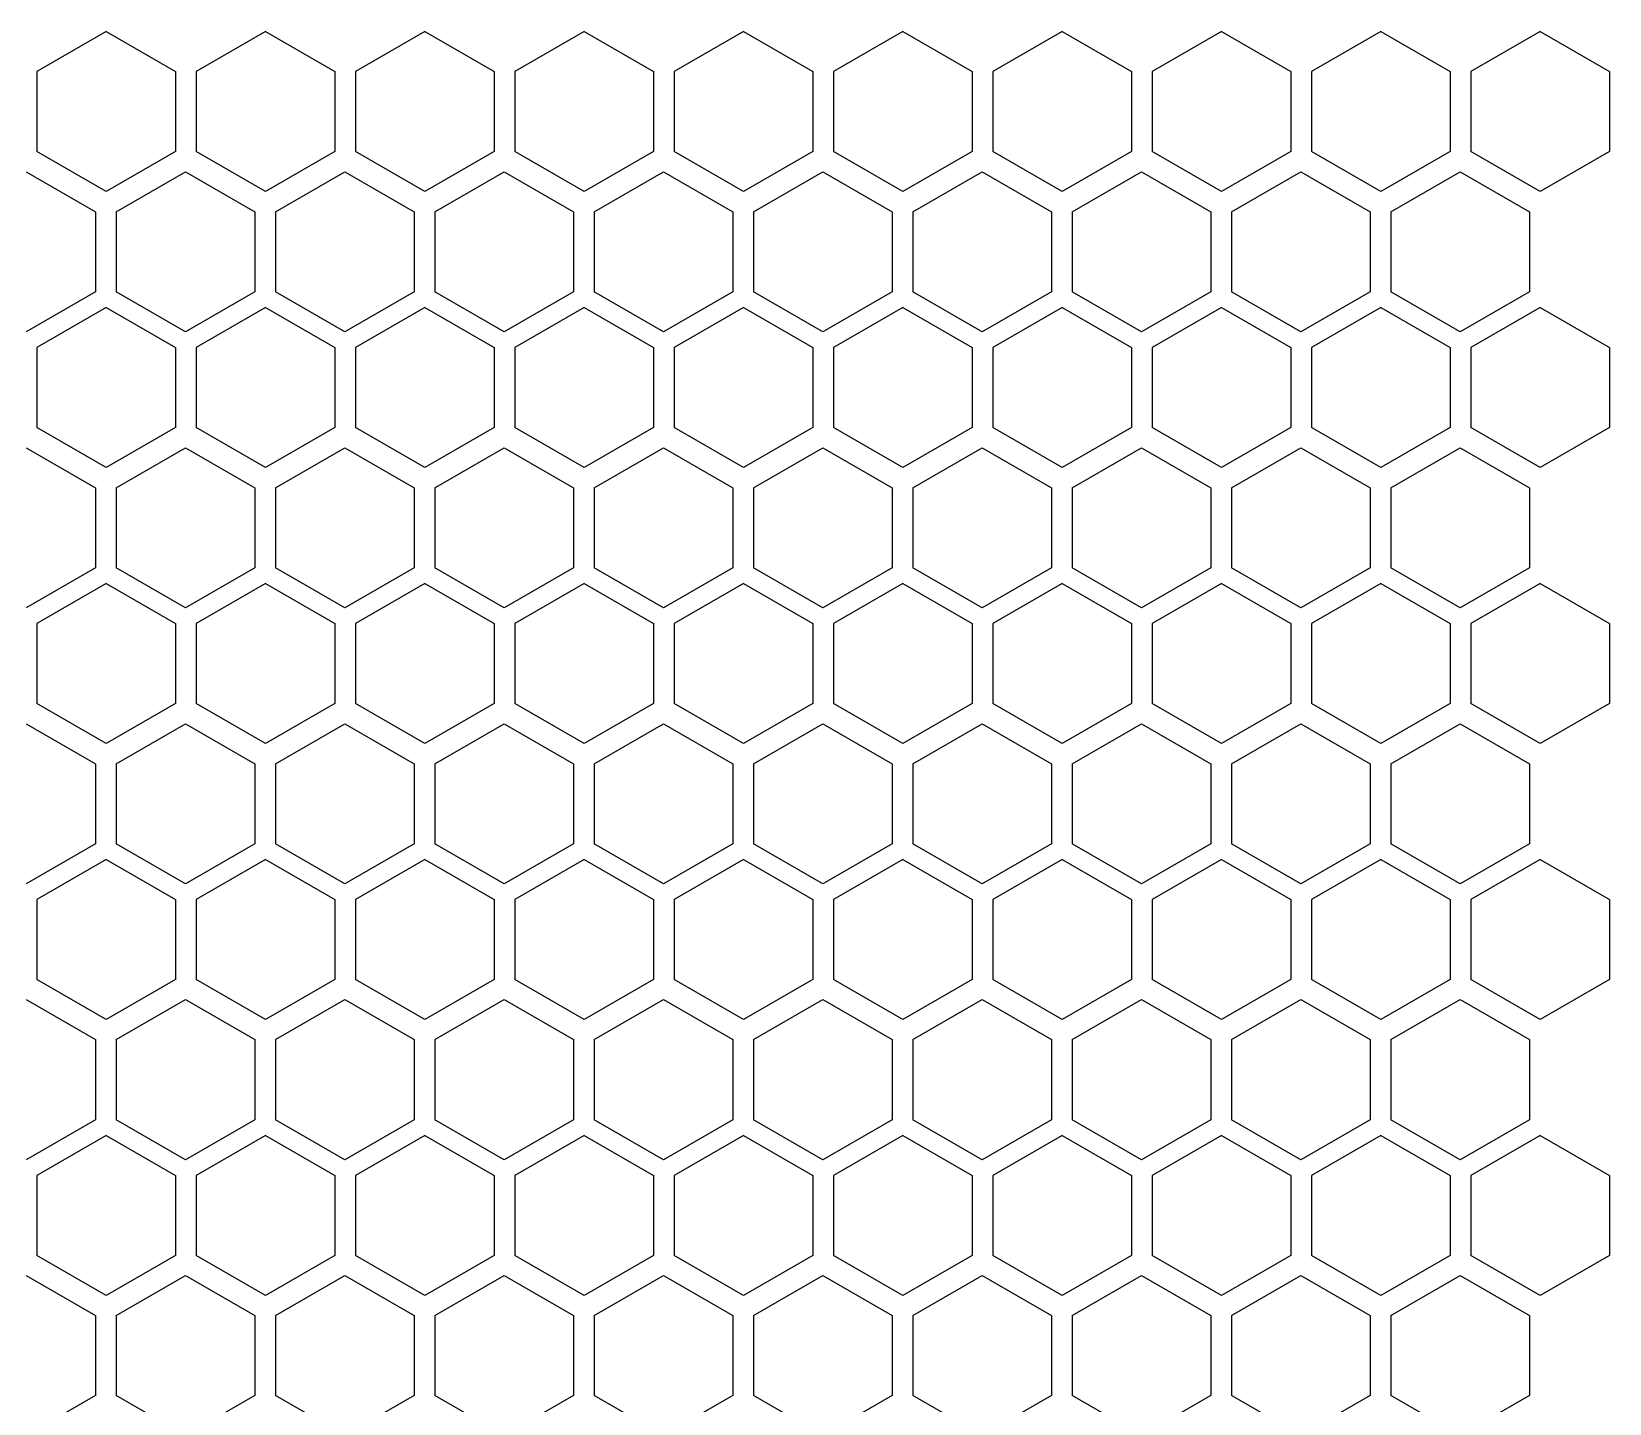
# Model space of a CAD drawing. Header units: millimetres. Extents: x 55614 to 110757, y -66981 to -47484.
# Drawn here: x 63545.5 to 63636.6, y -50290.4 to -50211.2 of the extents above; entities that cross this region are included whole.
import ezdxf

# ---------------------------------------------------------------- set-up
doc = ezdxf.new("R2010")
doc.units = ezdxf.units.MM
doc.layers.add('4215-0412-2_0', color=7, linetype='Continuous')
doc.layers.add('THICK', color=7, linetype='Continuous', lineweight=0)

# ---------------------------------------------------------------- blocks, each defined once
blk = doc.blocks.new('2-1725')
at = {"layer": '4215-0412-2_0', "color": 7, "linetype": 'Continuous'}
for p, q in [((-17536.977, -71637.266), (-17540.978, -71639.576)), ((-17536.977, -71637.266), (-17532.976, -71639.576)), ((-17527.777, -71637.266), (-17531.778, -71639.576)), ((-17527.777, -71637.266), (-17523.776, -71639.576)), ((-17518.577, -71637.266), (-17522.578, -71639.576)), ((-17518.577, -71637.266), (-17514.576, -71639.576)), ((-17509.377, -71637.266), (-17513.378, -71639.576)), ((-17509.377, -71637.266), (-17505.376, -71639.576)), ((-17500.177, -71637.266), (-17504.178, -71639.576)), ((-17500.177, -71637.266), (-17496.176, -71639.576)), ((-17490.977, -71637.266), (-17494.978, -71639.576)), ((-17490.977, -71637.266), (-17486.976, -71639.576)), ((-17481.777, -71637.266), (-17485.778, -71639.576)), ((-17481.777, -71637.266), (-17477.776, -71639.576)), ((-17472.577, -71637.266), (-17476.578, -71639.576)), ((-17472.577, -71637.266), (-17468.576, -71639.576)), ((-17463.377, -71637.266), (-17467.378, -71639.576)), ((-17463.377, -71637.266), (-17459.376, -71639.576)), ((-17454.177, -71637.266), (-17458.178, -71639.576)), ((-17454.177, -71637.266), (-17450.176, -71639.576)), ((-17540.978, -71639.576), (-17540.978, -71644.196)), ((-17532.976, -71639.576), (-17532.976, -71644.196)), ((-17531.778, -71639.576), (-17531.778, -71644.196)), ((-17523.776, -71639.576), (-17523.776, -71644.196)), ((-17522.578, -71639.576), (-17522.578, -71644.196)), ((-17514.576, -71639.576), (-17514.576, -71644.196)), ((-17513.378, -71639.576), (-17513.378, -71644.196)), ((-17505.376, -71639.576), (-17505.376, -71644.196)), ((-17504.178, -71639.576), (-17504.178, -71644.196)), ((-17496.176, -71639.576), (-17496.176, -71644.196)), ((-17494.978, -71639.576), (-17494.978, -71644.196)), ((-17486.976, -71639.576), (-17486.976, -71644.196)), ((-17485.778, -71639.576), (-17485.778, -71644.196)), ((-17477.776, -71639.576), (-17477.776, -71644.196)), ((-17476.578, -71639.576), (-17476.578, -71644.196)), ((-17468.576, -71639.576), (-17468.576, -71644.196)), ((-17467.378, -71639.576), (-17467.378, -71644.196)), ((-17459.376, -71639.576), (-17459.376, -71644.196)), ((-17458.178, -71639.576), (-17458.178, -71644.196)), ((-17450.176, -71639.576), (-17450.176, -71644.196)), ((-17536.977, -71646.506), (-17540.978, -71644.196)), ((-17532.976, -71644.196), (-17536.977, -71646.506)), ((-17527.777, -71646.506), (-17531.778, -71644.196)), ((-17523.776, -71644.196), (-17527.777, -71646.506)), ((-17518.577, -71646.506), (-17522.578, -71644.196)), ((-17514.576, -71644.196), (-17518.577, -71646.506)), ((-17509.377, -71646.506), (-17513.378, -71644.196)), ((-17505.376, -71644.196), (-17509.377, -71646.506)), ((-17500.177, -71646.506), (-17504.178, -71644.196)), ((-17496.176, -71644.196), (-17500.177, -71646.506)), ((-17490.977, -71646.506), (-17494.978, -71644.196)), ((-17486.976, -71644.196), (-17490.977, -71646.506)), ((-17481.777, -71646.506), (-17485.778, -71644.196)), ((-17477.776, -71644.196), (-17481.777, -71646.506)), ((-17472.577, -71646.506), (-17476.578, -71644.196)), ((-17468.576, -71644.196), (-17472.577, -71646.506)), ((-17463.377, -71646.506), (-17467.378, -71644.196)), ((-17459.376, -71644.196), (-17463.377, -71646.506)), ((-17454.177, -71646.506), (-17458.178, -71644.196)), ((-17450.176, -71644.196), (-17454.177, -71646.506)), ((-17541.596, -71645.361), (-17537.595, -71647.671)), ((-17536.397, -71647.671), (-17532.396, -71645.361)), ((-17532.396, -71645.361), (-17528.395, -71647.671)), ((-17527.197, -71647.671), (-17523.196, -71645.361)), ((-17523.196, -71645.361), (-17519.195, -71647.671)), ((-17517.997, -71647.671), (-17513.996, -71645.361)), ((-17513.996, -71645.361), (-17509.995, -71647.671)), ((-17508.797, -71647.671), (-17504.796, -71645.361)), ((-17504.796, -71645.361), (-17500.795, -71647.671)), ((-17499.597, -71647.671), (-17495.596, -71645.361)), ((-17495.596, -71645.361), (-17491.595, -71647.671)), ((-17490.397, -71647.671), (-17486.396, -71645.361)), ((-17486.396, -71645.361), (-17482.395, -71647.671)), ((-17481.197, -71647.671), (-17477.196, -71645.361)), ((-17477.196, -71645.361), (-17473.195, -71647.671)), ((-17471.997, -71647.671), (-17467.996, -71645.361)), ((-17467.996, -71645.361), (-17463.995, -71647.671)), ((-17462.797, -71647.671), (-17458.796, -71645.361)), ((-17458.796, -71645.361), (-17454.795, -71647.671)), ((-17537.595, -71647.671), (-17537.595, -71652.291)), ((-17536.397, -71647.671), (-17536.397, -71652.291)), ((-17528.395, -71647.671), (-17528.395, -71652.291)), ((-17527.197, -71647.671), (-17527.197, -71652.291)), ((-17519.195, -71647.671), (-17519.195, -71652.291)), ((-17517.997, -71647.671), (-17517.997, -71652.291)), ((-17509.995, -71647.671), (-17509.995, -71652.291)), ((-17508.797, -71647.671), (-17508.797, -71652.291)), ((-17500.795, -71647.671), (-17500.795, -71652.291)), ((-17499.597, -71647.671), (-17499.597, -71652.291)), ((-17491.595, -71647.671), (-17491.595, -71652.291)), ((-17490.397, -71647.671), (-17490.397, -71652.291)), ((-17482.395, -71647.671), (-17482.395, -71652.291)), ((-17481.197, -71647.671), (-17481.197, -71652.291)), ((-17473.195, -71647.671), (-17473.195, -71652.291)), ((-17471.997, -71647.671), (-17471.997, -71652.291)), ((-17463.995, -71647.671), (-17463.995, -71652.291)), ((-17462.797, -71647.671), (-17462.797, -71652.291)), ((-17454.795, -71647.671), (-17454.795, -71652.291)), ((-17537.595, -71652.291), (-17541.596, -71654.601)), ((-17532.396, -71654.601), (-17536.397, -71652.291)), ((-17528.395, -71652.291), (-17532.396, -71654.601)), ((-17523.196, -71654.601), (-17527.197, -71652.291)), ((-17519.195, -71652.291), (-17523.196, -71654.601)), ((-17513.996, -71654.601), (-17517.997, -71652.291)), ((-17509.995, -71652.291), (-17513.996, -71654.601)), ((-17504.796, -71654.601), (-17508.797, -71652.291)), ((-17500.795, -71652.291), (-17504.796, -71654.601)), ((-17495.596, -71654.601), (-17499.597, -71652.291)), ((-17491.595, -71652.291), (-17495.596, -71654.601)), ((-17486.396, -71654.601), (-17490.397, -71652.291)), ((-17482.395, -71652.291), (-17486.396, -71654.601)), ((-17477.196, -71654.601), (-17481.197, -71652.291)), ((-17473.195, -71652.291), (-17477.196, -71654.601)), ((-17467.996, -71654.601), (-17471.997, -71652.291)), ((-17463.995, -71652.291), (-17467.996, -71654.601)), ((-17458.796, -71654.601), (-17462.797, -71652.291)), ((-17454.795, -71652.291), (-17458.796, -71654.601)), ((-17536.977, -71653.196), (-17540.978, -71655.506)), ((-17536.977, -71653.196), (-17532.976, -71655.506)), ((-17527.777, -71653.196), (-17531.778, -71655.506)), ((-17527.777, -71653.196), (-17523.776, -71655.506)), ((-17518.577, -71653.196), (-17522.578, -71655.506)), ((-17518.577, -71653.196), (-17514.576, -71655.506)), ((-17509.377, -71653.196), (-17513.378, -71655.506)), ((-17509.377, -71653.196), (-17505.376, -71655.506)), ((-17500.177, -71653.196), (-17504.178, -71655.506)), ((-17500.177, -71653.196), (-17496.176, -71655.506)), ((-17490.977, -71653.196), (-17494.978, -71655.506)), ((-17490.977, -71653.196), (-17486.976, -71655.506)), ((-17481.777, -71653.196), (-17485.778, -71655.506)), ((-17481.777, -71653.196), (-17477.776, -71655.506)), ((-17472.577, -71653.196), (-17476.578, -71655.506)), ((-17472.577, -71653.196), (-17468.576, -71655.506)), ((-17463.377, -71653.196), (-17467.378, -71655.506)), ((-17463.377, -71653.196), (-17459.376, -71655.506)), ((-17454.177, -71653.196), (-17458.178, -71655.506)), ((-17454.177, -71653.196), (-17450.176, -71655.506)), ((-17540.978, -71655.506), (-17540.978, -71660.126)), ((-17532.976, -71655.506), (-17532.976, -71660.126)), ((-17531.778, -71655.506), (-17531.778, -71660.126)), ((-17523.776, -71655.506), (-17523.776, -71660.126)), ((-17522.578, -71655.506), (-17522.578, -71660.126)), ((-17514.576, -71655.506), (-17514.576, -71660.126)), ((-17513.378, -71655.506), (-17513.378, -71660.126)), ((-17505.376, -71655.506), (-17505.376, -71660.126)), ((-17504.178, -71655.506), (-17504.178, -71660.126)), ((-17496.176, -71655.506), (-17496.176, -71660.126)), ((-17494.978, -71655.506), (-17494.978, -71660.126)), ((-17486.976, -71655.506), (-17486.976, -71660.126)), ((-17485.778, -71655.506), (-17485.778, -71660.126)), ((-17477.776, -71655.506), (-17477.776, -71660.126)), ((-17476.578, -71655.506), (-17476.578, -71660.126)), ((-17468.576, -71655.506), (-17468.576, -71660.126)), ((-17467.378, -71655.506), (-17467.378, -71660.126)), ((-17459.376, -71655.506), (-17459.376, -71660.126)), ((-17458.178, -71655.506), (-17458.178, -71660.126)), ((-17450.176, -71655.506), (-17450.176, -71660.126)), ((-17536.977, -71662.436), (-17540.978, -71660.126)), ((-17532.976, -71660.126), (-17536.977, -71662.436)), ((-17527.777, -71662.436), (-17531.778, -71660.126)), ((-17523.776, -71660.126), (-17527.777, -71662.436)), ((-17518.577, -71662.436), (-17522.578, -71660.126)), ((-17514.576, -71660.126), (-17518.577, -71662.436)), ((-17509.377, -71662.436), (-17513.378, -71660.126)), ((-17505.376, -71660.126), (-17509.377, -71662.436)), ((-17500.177, -71662.436), (-17504.178, -71660.126)), ((-17496.176, -71660.126), (-17500.177, -71662.436)), ((-17490.977, -71662.436), (-17494.978, -71660.126)), ((-17486.976, -71660.126), (-17490.977, -71662.436)), ((-17481.777, -71662.436), (-17485.778, -71660.126)), ((-17477.776, -71660.126), (-17481.777, -71662.436)), ((-17472.577, -71662.436), (-17476.578, -71660.126)), ((-17468.576, -71660.126), (-17472.577, -71662.436)), ((-17463.377, -71662.436), (-17467.378, -71660.126)), ((-17459.376, -71660.126), (-17463.377, -71662.436)), ((-17454.177, -71662.436), (-17458.178, -71660.126)), ((-17450.176, -71660.126), (-17454.177, -71662.436)), ((-17541.596, -71661.291), (-17537.595, -71663.601)), ((-17536.397, -71663.601), (-17532.396, -71661.291)), ((-17532.396, -71661.291), (-17528.395, -71663.601)), ((-17527.197, -71663.601), (-17523.196, -71661.291)), ((-17523.196, -71661.291), (-17519.195, -71663.601)), ((-17517.997, -71663.601), (-17513.996, -71661.291)), ((-17513.996, -71661.291), (-17509.995, -71663.601)), ((-17508.797, -71663.601), (-17504.796, -71661.291)), ((-17504.796, -71661.291), (-17500.795, -71663.601)), ((-17499.597, -71663.601), (-17495.596, -71661.291)), ((-17495.596, -71661.291), (-17491.595, -71663.601)), ((-17490.397, -71663.601), (-17486.396, -71661.291)), ((-17486.396, -71661.291), (-17482.395, -71663.601)), ((-17481.197, -71663.601), (-17477.196, -71661.291)), ((-17477.196, -71661.291), (-17473.195, -71663.601)), ((-17471.997, -71663.601), (-17467.996, -71661.291)), ((-17467.996, -71661.291), (-17463.995, -71663.601)), ((-17462.797, -71663.601), (-17458.796, -71661.291)), ((-17458.796, -71661.291), (-17454.795, -71663.601)), ((-17537.595, -71663.601), (-17537.595, -71668.221)), ((-17536.397, -71663.601), (-17536.397, -71668.221)), ((-17528.395, -71663.601), (-17528.395, -71668.221)), ((-17527.197, -71663.601), (-17527.197, -71668.221)), ((-17519.195, -71663.601), (-17519.195, -71668.221)), ((-17517.997, -71663.601), (-17517.997, -71668.221)), ((-17509.995, -71663.601), (-17509.995, -71668.221)), ((-17508.797, -71663.601), (-17508.797, -71668.221)), ((-17500.795, -71663.601), (-17500.795, -71668.221)), ((-17499.597, -71663.601), (-17499.597, -71668.221)), ((-17491.595, -71663.601), (-17491.595, -71668.221)), ((-17490.397, -71663.601), (-17490.397, -71668.221)), ((-17482.395, -71663.601), (-17482.395, -71668.221)), ((-17481.197, -71663.601), (-17481.197, -71668.221)), ((-17473.195, -71663.601), (-17473.195, -71668.221)), ((-17471.997, -71663.601), (-17471.997, -71668.221)), ((-17463.995, -71663.601), (-17463.995, -71668.221)), ((-17462.797, -71663.601), (-17462.797, -71668.221)), ((-17454.795, -71663.601), (-17454.795, -71668.221)), ((-17537.595, -71668.221), (-17541.596, -71670.531)), ((-17532.396, -71670.531), (-17536.397, -71668.221)), ((-17528.395, -71668.221), (-17532.396, -71670.531)), ((-17523.196, -71670.531), (-17527.197, -71668.221)), ((-17519.195, -71668.221), (-17523.196, -71670.531)), ((-17513.996, -71670.531), (-17517.997, -71668.221)), ((-17509.995, -71668.221), (-17513.996, -71670.531)), ((-17504.796, -71670.531), (-17508.797, -71668.221)), ((-17500.795, -71668.221), (-17504.796, -71670.531)), ((-17495.596, -71670.531), (-17499.597, -71668.221)), ((-17491.595, -71668.221), (-17495.596, -71670.531)), ((-17486.396, -71670.531), (-17490.397, -71668.221)), ((-17482.395, -71668.221), (-17486.396, -71670.531)), ((-17477.196, -71670.531), (-17481.197, -71668.221)), ((-17473.195, -71668.221), (-17477.196, -71670.531)), ((-17467.996, -71670.531), (-17471.997, -71668.221)), ((-17463.995, -71668.221), (-17467.996, -71670.531)), ((-17458.796, -71670.531), (-17462.797, -71668.221)), ((-17454.795, -71668.221), (-17458.796, -71670.531)), ((-17536.977, -71669.126), (-17540.978, -71671.436)), ((-17536.977, -71669.126), (-17532.976, -71671.436)), ((-17527.777, -71669.126), (-17531.778, -71671.436)), ((-17527.777, -71669.126), (-17523.776, -71671.436)), ((-17518.577, -71669.126), (-17522.578, -71671.436)), ((-17518.577, -71669.126), (-17514.576, -71671.436)), ((-17509.377, -71669.126), (-17513.378, -71671.436)), ((-17509.377, -71669.126), (-17505.376, -71671.436)), ((-17500.177, -71669.126), (-17504.178, -71671.436)), ((-17500.177, -71669.126), (-17496.176, -71671.436)), ((-17490.977, -71669.126), (-17494.978, -71671.436)), ((-17490.977, -71669.126), (-17486.976, -71671.436)), ((-17481.777, -71669.126), (-17485.778, -71671.436)), ((-17481.777, -71669.126), (-17477.776, -71671.436)), ((-17472.577, -71669.126), (-17476.578, -71671.436)), ((-17472.577, -71669.126), (-17468.576, -71671.436)), ((-17463.377, -71669.126), (-17467.378, -71671.436)), ((-17463.377, -71669.126), (-17459.376, -71671.436)), ((-17454.177, -71669.126), (-17458.178, -71671.436)), ((-17454.177, -71669.126), (-17450.176, -71671.436)), ((-17540.978, -71671.436), (-17540.978, -71676.056)), ((-17532.976, -71671.436), (-17532.976, -71676.056)), ((-17531.778, -71671.436), (-17531.778, -71676.056)), ((-17523.776, -71671.436), (-17523.776, -71676.056)), ((-17522.578, -71671.436), (-17522.578, -71676.056)), ((-17514.576, -71671.436), (-17514.576, -71676.056)), ((-17513.378, -71671.436), (-17513.378, -71676.056)), ((-17505.376, -71671.436), (-17505.376, -71676.056)), ((-17504.178, -71671.436), (-17504.178, -71676.056)), ((-17496.176, -71671.436), (-17496.176, -71676.056)), ((-17494.978, -71671.436), (-17494.978, -71676.056)), ((-17486.976, -71671.436), (-17486.976, -71676.056)), ((-17485.778, -71671.436), (-17485.778, -71676.056)), ((-17477.776, -71671.436), (-17477.776, -71676.056)), ((-17476.578, -71671.436), (-17476.578, -71676.056)), ((-17468.576, -71671.436), (-17468.576, -71676.056)), ((-17467.378, -71671.436), (-17467.378, -71676.056)), ((-17459.376, -71671.436), (-17459.376, -71676.056)), ((-17458.178, -71671.436), (-17458.178, -71676.056)), ((-17450.176, -71671.436), (-17450.176, -71676.056)), ((-17536.977, -71678.366), (-17540.978, -71676.056)), ((-17532.976, -71676.056), (-17536.977, -71678.366)), ((-17527.777, -71678.366), (-17531.778, -71676.056)), ((-17523.776, -71676.056), (-17527.777, -71678.366)), ((-17518.577, -71678.366), (-17522.578, -71676.056)), ((-17514.576, -71676.056), (-17518.577, -71678.366)), ((-17509.377, -71678.366), (-17513.378, -71676.056)), ((-17505.376, -71676.056), (-17509.377, -71678.366)), ((-17500.177, -71678.366), (-17504.178, -71676.056)), ((-17496.176, -71676.056), (-17500.177, -71678.366)), ((-17490.977, -71678.366), (-17494.978, -71676.056)), ((-17486.976, -71676.056), (-17490.977, -71678.366)), ((-17481.777, -71678.366), (-17485.778, -71676.056)), ((-17477.776, -71676.056), (-17481.777, -71678.366)), ((-17472.577, -71678.366), (-17476.578, -71676.056)), ((-17468.576, -71676.056), (-17472.577, -71678.366)), ((-17463.377, -71678.366), (-17467.378, -71676.056)), ((-17459.376, -71676.056), (-17463.377, -71678.366)), ((-17454.177, -71678.366), (-17458.178, -71676.056)), ((-17450.176, -71676.056), (-17454.177, -71678.366)), ((-17541.596, -71677.221), (-17537.595, -71679.531)), ((-17536.397, -71679.531), (-17532.396, -71677.221)), ((-17532.396, -71677.221), (-17528.395, -71679.531)), ((-17527.197, -71679.531), (-17523.196, -71677.221)), ((-17523.196, -71677.221), (-17519.195, -71679.531)), ((-17517.997, -71679.531), (-17513.996, -71677.221)), ((-17513.996, -71677.221), (-17509.995, -71679.531)), ((-17508.797, -71679.531), (-17504.796, -71677.221)), ((-17504.796, -71677.221), (-17500.795, -71679.531)), ((-17499.597, -71679.531), (-17495.596, -71677.221)), ((-17495.596, -71677.221), (-17491.595, -71679.531)), ((-17490.397, -71679.531), (-17486.396, -71677.221)), ((-17486.396, -71677.221), (-17482.395, -71679.531)), ((-17481.197, -71679.531), (-17477.196, -71677.221)), ((-17477.196, -71677.221), (-17473.195, -71679.531)), ((-17471.997, -71679.531), (-17467.996, -71677.221)), ((-17467.996, -71677.221), (-17463.995, -71679.531)), ((-17462.797, -71679.531), (-17458.796, -71677.221)), ((-17458.796, -71677.221), (-17454.795, -71679.531)), ((-17537.595, -71679.531), (-17537.595, -71684.151)), ((-17536.397, -71679.531), (-17536.397, -71684.151)), ((-17528.395, -71679.531), (-17528.395, -71684.151)), ((-17527.197, -71679.531), (-17527.197, -71684.151)), ((-17519.195, -71679.531), (-17519.195, -71684.151)), ((-17517.997, -71679.531), (-17517.997, -71684.151)), ((-17509.995, -71679.531), (-17509.995, -71684.151)), ((-17508.797, -71679.531), (-17508.797, -71684.151)), ((-17500.795, -71679.531), (-17500.795, -71684.151)), ((-17499.597, -71679.531), (-17499.597, -71684.151)), ((-17491.595, -71679.531), (-17491.595, -71684.151)), ((-17490.397, -71679.531), (-17490.397, -71684.151)), ((-17482.395, -71679.531), (-17482.395, -71684.151)), ((-17481.197, -71679.531), (-17481.197, -71684.151)), ((-17473.195, -71679.531), (-17473.195, -71684.151)), ((-17471.997, -71679.531), (-17471.997, -71684.151)), ((-17463.995, -71679.531), (-17463.995, -71684.151)), ((-17462.797, -71679.531), (-17462.797, -71684.151)), ((-17454.795, -71679.531), (-17454.795, -71684.151)), ((-17537.595, -71684.151), (-17541.596, -71686.461)), ((-17532.396, -71686.461), (-17536.397, -71684.151)), ((-17528.395, -71684.151), (-17532.396, -71686.461)), ((-17523.196, -71686.461), (-17527.197, -71684.151)), ((-17519.195, -71684.151), (-17523.196, -71686.461)), ((-17513.996, -71686.461), (-17517.997, -71684.151)), ((-17509.995, -71684.151), (-17513.996, -71686.461)), ((-17504.796, -71686.461), (-17508.797, -71684.151)), ((-17500.795, -71684.151), (-17504.796, -71686.461)), ((-17495.596, -71686.461), (-17499.597, -71684.151)), ((-17491.595, -71684.151), (-17495.596, -71686.461)), ((-17486.396, -71686.461), (-17490.397, -71684.151)), ((-17482.395, -71684.151), (-17486.396, -71686.461)), ((-17477.196, -71686.461), (-17481.197, -71684.151)), ((-17473.195, -71684.151), (-17477.196, -71686.461)), ((-17467.996, -71686.461), (-17471.997, -71684.151)), ((-17463.995, -71684.151), (-17467.996, -71686.461)), ((-17458.796, -71686.461), (-17462.797, -71684.151)), ((-17454.795, -71684.151), (-17458.796, -71686.461)), ((-17536.977, -71685.056), (-17540.978, -71687.366)), ((-17536.977, -71685.056), (-17532.976, -71687.366)), ((-17527.777, -71685.056), (-17531.778, -71687.366)), ((-17527.777, -71685.056), (-17523.776, -71687.366)), ((-17518.577, -71685.056), (-17522.578, -71687.366)), ((-17518.577, -71685.056), (-17514.576, -71687.366)), ((-17509.377, -71685.056), (-17513.378, -71687.366)), ((-17509.377, -71685.056), (-17505.376, -71687.366)), ((-17500.177, -71685.056), (-17504.178, -71687.366)), ((-17500.177, -71685.056), (-17496.176, -71687.366)), ((-17490.977, -71685.056), (-17494.978, -71687.366)), ((-17490.977, -71685.056), (-17486.976, -71687.366)), ((-17481.777, -71685.056), (-17485.778, -71687.366)), ((-17481.777, -71685.056), (-17477.776, -71687.366)), ((-17472.577, -71685.056), (-17476.578, -71687.366)), ((-17472.577, -71685.056), (-17468.576, -71687.366)), ((-17463.377, -71685.056), (-17467.378, -71687.366)), ((-17463.377, -71685.056), (-17459.376, -71687.366)), ((-17454.177, -71685.056), (-17458.178, -71687.366)), ((-17454.177, -71685.056), (-17450.176, -71687.366)), ((-17540.978, -71687.366), (-17540.978, -71691.986)), ((-17532.976, -71687.366), (-17532.976, -71691.986)), ((-17531.778, -71687.366), (-17531.778, -71691.986)), ((-17523.776, -71687.366), (-17523.776, -71691.986)), ((-17522.578, -71687.366), (-17522.578, -71691.986)), ((-17514.576, -71687.366), (-17514.576, -71691.986)), ((-17513.378, -71687.366), (-17513.378, -71691.986)), ((-17505.376, -71687.366), (-17505.376, -71691.986)), ((-17504.178, -71687.366), (-17504.178, -71691.986)), ((-17496.176, -71687.366), (-17496.176, -71691.986)), ((-17494.978, -71687.366), (-17494.978, -71691.986)), ((-17486.976, -71687.366), (-17486.976, -71691.986)), ((-17485.778, -71687.366), (-17485.778, -71691.986)), ((-17477.776, -71687.366), (-17477.776, -71691.986)), ((-17476.578, -71687.366), (-17476.578, -71691.986)), ((-17468.576, -71687.366), (-17468.576, -71691.986)), ((-17467.378, -71687.366), (-17467.378, -71691.986)), ((-17459.376, -71687.366), (-17459.376, -71691.986)), ((-17458.178, -71687.366), (-17458.178, -71691.986)), ((-17450.176, -71687.366), (-17450.176, -71691.986)), ((-17536.977, -71694.296), (-17540.978, -71691.986)), ((-17532.976, -71691.986), (-17536.977, -71694.296)), ((-17527.777, -71694.296), (-17531.778, -71691.986)), ((-17523.776, -71691.986), (-17527.777, -71694.296)), ((-17518.577, -71694.296), (-17522.578, -71691.986)), ((-17514.576, -71691.986), (-17518.577, -71694.296)), ((-17509.377, -71694.296), (-17513.378, -71691.986)), ((-17505.376, -71691.986), (-17509.377, -71694.296)), ((-17500.177, -71694.296), (-17504.178, -71691.986)), ((-17496.176, -71691.986), (-17500.177, -71694.296)), ((-17490.977, -71694.296), (-17494.978, -71691.986)), ((-17486.976, -71691.986), (-17490.977, -71694.296)), ((-17481.777, -71694.296), (-17485.778, -71691.986)), ((-17477.776, -71691.986), (-17481.777, -71694.296)), ((-17472.577, -71694.296), (-17476.578, -71691.986)), ((-17468.576, -71691.986), (-17472.577, -71694.296)), ((-17463.377, -71694.296), (-17467.378, -71691.986)), ((-17459.376, -71691.986), (-17463.377, -71694.296)), ((-17454.177, -71694.296), (-17458.178, -71691.986)), ((-17450.176, -71691.986), (-17454.177, -71694.296)), ((-17541.596, -71693.151), (-17537.595, -71695.461)), ((-17536.397, -71695.461), (-17532.396, -71693.151)), ((-17532.396, -71693.151), (-17528.395, -71695.461)), ((-17527.197, -71695.461), (-17523.196, -71693.151)), ((-17523.196, -71693.151), (-17519.195, -71695.461)), ((-17517.997, -71695.461), (-17513.996, -71693.151)), ((-17513.996, -71693.151), (-17509.995, -71695.461)), ((-17508.797, -71695.461), (-17504.796, -71693.151)), ((-17504.796, -71693.151), (-17500.795, -71695.461)), ((-17499.597, -71695.461), (-17495.596, -71693.151)), ((-17495.596, -71693.151), (-17491.595, -71695.461)), ((-17490.397, -71695.461), (-17486.396, -71693.151)), ((-17486.396, -71693.151), (-17482.395, -71695.461)), ((-17481.197, -71695.461), (-17477.196, -71693.151)), ((-17477.196, -71693.151), (-17473.195, -71695.461)), ((-17471.997, -71695.461), (-17467.996, -71693.151)), ((-17467.996, -71693.151), (-17463.995, -71695.461)), ((-17462.797, -71695.461), (-17458.796, -71693.151)), ((-17458.796, -71693.151), (-17454.795, -71695.461)), ((-17537.595, -71695.461), (-17537.595, -71700.081)), ((-17536.397, -71695.461), (-17536.397, -71700.081)), ((-17528.395, -71695.461), (-17528.395, -71700.081)), ((-17527.197, -71695.461), (-17527.197, -71700.081)), ((-17519.195, -71695.461), (-17519.195, -71700.081)), ((-17517.997, -71695.461), (-17517.997, -71700.081)), ((-17509.995, -71695.461), (-17509.995, -71700.081)), ((-17508.797, -71695.461), (-17508.797, -71700.081)), ((-17500.795, -71695.461), (-17500.795, -71700.081)), ((-17499.597, -71695.461), (-17499.597, -71700.081)), ((-17491.595, -71695.461), (-17491.595, -71700.081)), ((-17490.397, -71695.461), (-17490.397, -71700.081)), ((-17482.395, -71695.461), (-17482.395, -71700.081)), ((-17481.197, -71695.461), (-17481.197, -71700.081)), ((-17473.195, -71695.461), (-17473.195, -71700.081)), ((-17471.997, -71695.461), (-17471.997, -71700.081)), ((-17463.995, -71695.461), (-17463.995, -71700.081)), ((-17462.797, -71695.461), (-17462.797, -71700.081)), ((-17454.795, -71695.461), (-17454.795, -71700.081)), ((-17537.595, -71700.081), (-17541.596, -71702.391)), ((-17532.396, -71702.391), (-17536.397, -71700.081)), ((-17528.395, -71700.081), (-17532.396, -71702.391)), ((-17523.196, -71702.391), (-17527.197, -71700.081)), ((-17519.195, -71700.081), (-17523.196, -71702.391)), ((-17513.996, -71702.391), (-17517.997, -71700.081)), ((-17509.995, -71700.081), (-17513.996, -71702.391)), ((-17504.796, -71702.391), (-17508.797, -71700.081)), ((-17500.795, -71700.081), (-17504.796, -71702.391)), ((-17495.596, -71702.391), (-17499.597, -71700.081)), ((-17491.595, -71700.081), (-17495.596, -71702.391)), ((-17486.396, -71702.391), (-17490.397, -71700.081)), ((-17482.395, -71700.081), (-17486.396, -71702.391)), ((-17477.196, -71702.391), (-17481.197, -71700.081)), ((-17473.195, -71700.081), (-17477.196, -71702.391)), ((-17467.996, -71702.391), (-17471.997, -71700.081)), ((-17463.995, -71700.081), (-17467.996, -71702.391)), ((-17458.796, -71702.391), (-17462.797, -71700.081)), ((-17454.795, -71700.081), (-17458.796, -71702.391)), ((-17536.977, -71700.986), (-17540.978, -71703.296)), ((-17536.977, -71700.986), (-17532.976, -71703.296)), ((-17527.777, -71700.986), (-17531.778, -71703.296)), ((-17527.777, -71700.986), (-17523.776, -71703.296)), ((-17518.577, -71700.986), (-17522.578, -71703.296)), ((-17518.577, -71700.986), (-17514.576, -71703.296)), ((-17509.377, -71700.986), (-17513.378, -71703.296)), ((-17509.377, -71700.986), (-17505.376, -71703.296)), ((-17500.177, -71700.986), (-17504.178, -71703.296)), ((-17500.177, -71700.986), (-17496.176, -71703.296)), ((-17490.977, -71700.986), (-17494.978, -71703.296)), ((-17490.977, -71700.986), (-17486.976, -71703.296)), ((-17481.777, -71700.986), (-17485.778, -71703.296)), ((-17481.777, -71700.986), (-17477.776, -71703.296)), ((-17472.577, -71700.986), (-17476.578, -71703.296)), ((-17472.577, -71700.986), (-17468.576, -71703.296)), ((-17463.377, -71700.986), (-17467.378, -71703.296)), ((-17463.377, -71700.986), (-17459.376, -71703.296)), ((-17454.177, -71700.986), (-17458.178, -71703.296)), ((-17454.177, -71700.986), (-17450.176, -71703.296)), ((-17540.978, -71703.296), (-17540.978, -71707.916)), ((-17532.976, -71703.296), (-17532.976, -71707.916)), ((-17531.778, -71703.296), (-17531.778, -71707.916)), ((-17523.776, -71703.296), (-17523.776, -71707.916)), ((-17522.578, -71703.296), (-17522.578, -71707.916)), ((-17514.576, -71703.296), (-17514.576, -71707.916)), ((-17513.378, -71703.296), (-17513.378, -71707.916)), ((-17505.376, -71703.296), (-17505.376, -71707.916)), ((-17504.178, -71703.296), (-17504.178, -71707.916)), ((-17496.176, -71703.296), (-17496.176, -71707.916)), ((-17494.978, -71703.296), (-17494.978, -71707.916)), ((-17486.976, -71703.296), (-17486.976, -71707.916)), ((-17485.778, -71703.296), (-17485.778, -71707.916)), ((-17477.776, -71703.296), (-17477.776, -71707.916)), ((-17476.578, -71703.296), (-17476.578, -71707.916)), ((-17468.576, -71703.296), (-17468.576, -71707.916)), ((-17467.378, -71703.296), (-17467.378, -71707.916)), ((-17459.376, -71703.296), (-17459.376, -71707.916)), ((-17458.178, -71703.296), (-17458.178, -71707.916)), ((-17450.176, -71703.296), (-17450.176, -71707.916)), ((-17536.977, -71710.226), (-17540.978, -71707.916)), ((-17532.976, -71707.916), (-17536.977, -71710.226)), ((-17527.777, -71710.226), (-17531.778, -71707.916)), ((-17523.776, -71707.916), (-17527.777, -71710.226)), ((-17518.577, -71710.226), (-17522.578, -71707.916)), ((-17514.576, -71707.916), (-17518.577, -71710.226)), ((-17509.377, -71710.226), (-17513.378, -71707.916)), ((-17505.376, -71707.916), (-17509.377, -71710.226)), ((-17500.177, -71710.226), (-17504.178, -71707.916)), ((-17496.176, -71707.916), (-17500.177, -71710.226)), ((-17490.977, -71710.226), (-17494.978, -71707.916)), ((-17486.976, -71707.916), (-17490.977, -71710.226)), ((-17481.777, -71710.226), (-17485.778, -71707.916)), ((-17477.776, -71707.916), (-17481.777, -71710.226)), ((-17472.577, -71710.226), (-17476.578, -71707.916)), ((-17468.576, -71707.916), (-17472.577, -71710.226)), ((-17463.377, -71710.226), (-17467.378, -71707.916)), ((-17459.376, -71707.916), (-17463.377, -71710.226)), ((-17454.177, -71710.226), (-17458.178, -71707.916)), ((-17450.176, -71707.916), (-17454.177, -71710.226)), ((-17541.596, -71709.081), (-17537.595, -71711.391)), ((-17536.397, -71711.391), (-17532.396, -71709.081)), ((-17532.396, -71709.081), (-17528.395, -71711.391)), ((-17527.197, -71711.391), (-17523.196, -71709.081)), ((-17523.196, -71709.081), (-17519.195, -71711.391)), ((-17517.997, -71711.391), (-17513.996, -71709.081)), ((-17513.996, -71709.081), (-17509.995, -71711.391)), ((-17508.797, -71711.391), (-17504.796, -71709.081)), ((-17504.796, -71709.081), (-17500.795, -71711.391)), ((-17499.597, -71711.391), (-17495.596, -71709.081)), ((-17495.596, -71709.081), (-17491.595, -71711.391)), ((-17490.397, -71711.391), (-17486.396, -71709.081)), ((-17486.396, -71709.081), (-17482.395, -71711.391)), ((-17481.197, -71711.391), (-17477.196, -71709.081)), ((-17477.196, -71709.081), (-17473.195, -71711.391)), ((-17471.997, -71711.391), (-17467.996, -71709.081)), ((-17467.996, -71709.081), (-17463.995, -71711.391)), ((-17462.797, -71711.391), (-17458.796, -71709.081)), ((-17458.796, -71709.081), (-17454.795, -71711.391)), ((-17537.595, -71711.391), (-17537.595, -71716.011)), ((-17536.397, -71711.391), (-17536.397, -71716.011)), ((-17528.395, -71711.391), (-17528.395, -71716.011)), ((-17527.197, -71711.391), (-17527.197, -71716.011)), ((-17519.195, -71711.391), (-17519.195, -71716.011)), ((-17517.997, -71711.391), (-17517.997, -71716.011)), ((-17509.995, -71711.391), (-17509.995, -71716.011)), ((-17508.797, -71711.391), (-17508.797, -71716.011)), ((-17500.795, -71711.391), (-17500.795, -71716.011)), ((-17499.597, -71711.391), (-17499.597, -71716.011)), ((-17491.595, -71711.391), (-17491.595, -71716.011)), ((-17490.397, -71711.391), (-17490.397, -71716.011)), ((-17482.395, -71711.391), (-17482.395, -71716.011)), ((-17481.197, -71711.391), (-17481.197, -71716.011)), ((-17473.195, -71711.391), (-17473.195, -71716.011)), ((-17471.997, -71711.391), (-17471.997, -71716.011)), ((-17463.995, -71711.391), (-17463.995, -71716.011)), ((-17462.797, -71711.391), (-17462.797, -71716.011)), ((-17454.795, -71711.391), (-17454.795, -71716.011)), ((-17537.595, -71716.011), (-17541.596, -71718.321)), ((-17532.396, -71718.321), (-17536.397, -71716.011)), ((-17528.395, -71716.011), (-17532.396, -71718.321)), ((-17523.196, -71718.321), (-17527.197, -71716.011)), ((-17519.195, -71716.011), (-17523.196, -71718.321)), ((-17513.996, -71718.321), (-17517.997, -71716.011)), ((-17509.995, -71716.011), (-17513.996, -71718.321)), ((-17504.796, -71718.321), (-17508.797, -71716.011)), ((-17500.795, -71716.011), (-17504.796, -71718.321)), ((-17495.596, -71718.321), (-17499.597, -71716.011)), ((-17491.595, -71716.011), (-17495.596, -71718.321)), ((-17486.396, -71718.321), (-17490.397, -71716.011)), ((-17482.395, -71716.011), (-17486.396, -71718.321)), ((-17477.196, -71718.321), (-17481.197, -71716.011)), ((-17473.195, -71716.011), (-17477.196, -71718.321)), ((-17467.996, -71718.321), (-17471.997, -71716.011)), ((-17463.995, -71716.011), (-17467.996, -71718.321)), ((-17458.796, -71718.321), (-17462.797, -71716.011)), ((-17454.795, -71716.011), (-17458.796, -71718.321))]:
    blk.add_line(p, q, dxfattribs=at)

msp = doc.modelspace()

# ---------------------------------------------------------------- block references
at = {"layer": 'THICK', "lineweight": -3}
msp.add_blockref('2-1725', (81086.76, 21426.09), dxfattribs=at)

doc.saveas('drawing.dxf')
